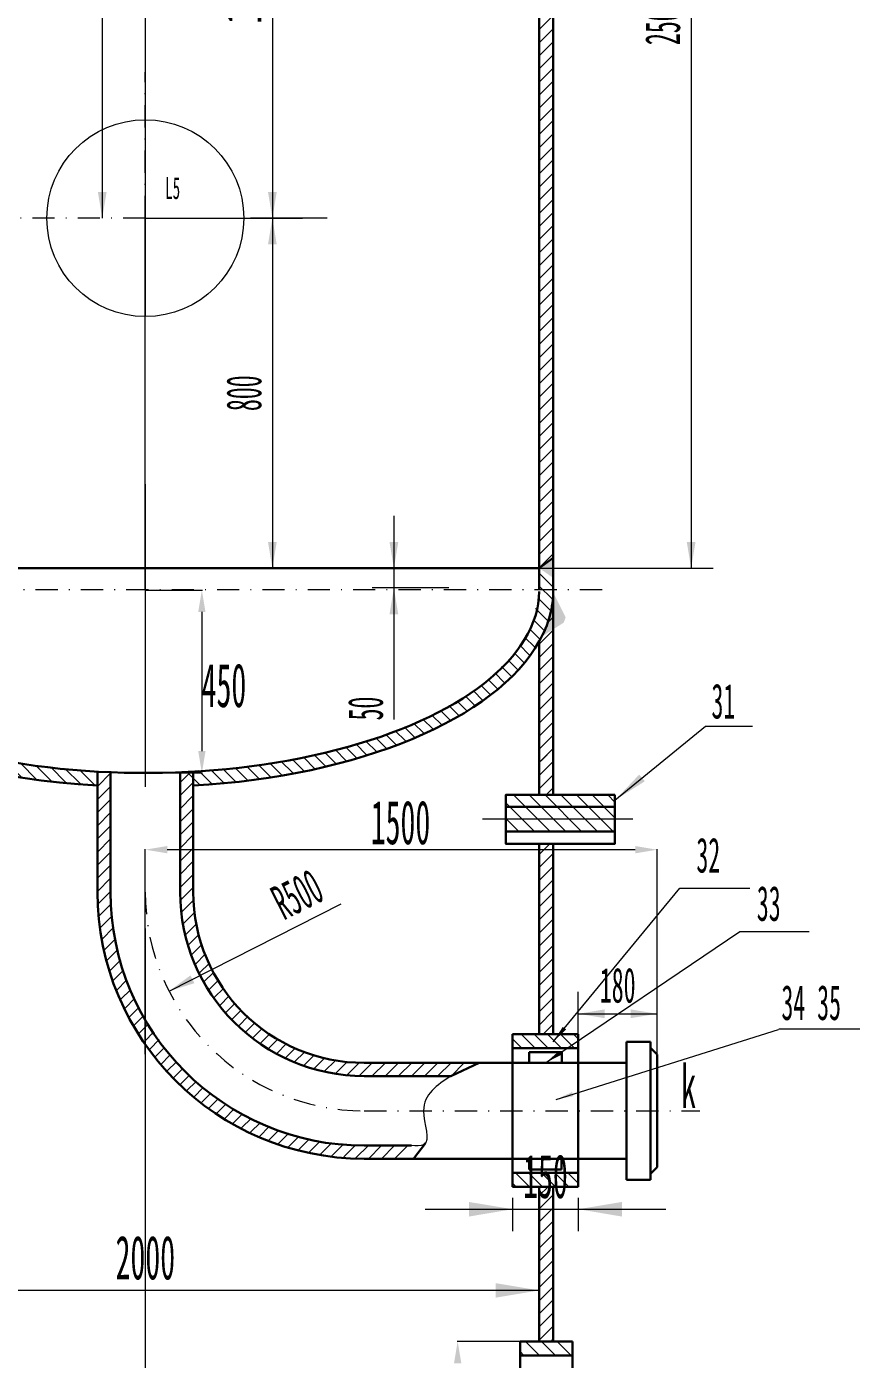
# Model space of a CAD drawing. Header units: millimetres. Extents: x -8058 to 12635, y -1342 to 1598.
# Drawn here: x 2230.5 to 2324.7, y 885.9 to 1038.1 of the extents above; entities that cross this region are included whole.
import ezdxf

# ---------------------------------------------------------------- set-up
doc = ezdxf.new("R2010")
doc.units = ezdxf.units.MM
doc.header["$LTSCALE"] = 2
doc.linetypes.add('CENTERX2', pattern=[101.599999, 63.5, -12.7, 12.7, -12.7])
doc.linetypes.add('DASHDOTX2', pattern=[50.799999, 25.4, -12.7, 0, -12.7])
for name, color, linetype, lineweight in [('A1', 7, 'Continuous', 30), ('定位线', 7, 'CENTERX2', 18), ('标注', 1, 'Continuous', 18)]:
    doc.layers.add(name, color=color, linetype=linetype, lineweight=lineweight)
doc.styles.get("Standard").update_dxf_attribs({"font": '', "width": 0.5})
doc.styles.get('Standard').set_extended_font_data('宋体')
doc.dimstyles.new('123', dxfattribs={"dimscale": 2, "dimtxt": 2.5, "dimasz": 2.5, "dimexe": 1.25, "dimexo": 0.625, "dimtad": 1, "dimdec": 0, "dimlfac": 20, "dimdsep": 46, "dimtxsty": 'Standard', "dimcen": 2.5, "dimdle": 5, "dimadec": 0, "dimazin": 0, "dimtfac": 1, "dimtdec": 0, "dimtmove": 0, "dimatfit": 3, "dimfxl": 1, "dimtolj": 1, "dimarcsym": 0})
pattern_1 = [(135, (0, 0), (-0.8980256, -0.8980256), [])]
pattern_2 = [(45, (0, 0), (-0.75, 0.75), [])]
pattern_3 = [(135, (0, 0), (-0.75, -0.75), [])]

# ---------------------------------------------------------------- blocks, each defined once
blk = doc.blocks.new('*X3')
at = {"layer": 'A1', "color": 7, "linetype": 'Continuous', "lineweight": 0}
for p, q in [((440.62, 886.35), (441.17, 886.89)), ((440.62, 884.85), (442.22, 886.45)), ((440.62, 883.35), (442.22, 884.95)), ((440.62, 881.85), (442.22, 883.45)), ((440.62, 880.35), (442.22, 881.95)), ((440.62, 878.85), (442.22, 880.45)), ((440.62, 877.35), (442.22, 878.95)), ((440.62, 875.85), (442.22, 877.45)), ((440.62, 874.35), (442.22, 875.95)), ((440.62, 872.85), (442.22, 874.45)), ((440.62, 871.35), (442.22, 872.95)), ((440.62, 869.85), (442.22, 871.45)), ((440.62, 868.35), (442.22, 869.95)), ((440.62, 866.85), (442.22, 868.45)), ((440.62, 865.35), (442.22, 866.95)), ((440.62, 863.85), (442.22, 865.45)), ((440.62, 862.35), (442.22, 863.95)), ((440.62, 860.85), (442.22, 862.45)), ((440.62, 859.35), (442.22, 860.95)), ((440.62, 857.85), (442.22, 859.45)), ((440.62, 856.35), (442.22, 857.95)), ((440.62, 854.85), (442.22, 856.45)), ((440.62, 853.35), (442.22, 854.95)), ((440.62, 851.85), (442.22, 853.45)), ((440.62, 850.35), (442.22, 851.95)), ((440.62, 848.85), (442.22, 850.45)), ((440.62, 847.35), (442.22, 848.95)), ((440.62, 845.85), (442.22, 847.45)), ((440.62, 844.35), (442.22, 845.95)), ((440.62, 842.85), (442.22, 844.45)), ((440.62, 841.35), (442.22, 842.95)), ((440.62, 839.85), (442.22, 841.45)), ((440.62, 838.35), (442.22, 839.95)), ((440.62, 836.85), (442.22, 838.45)), ((440.62, 835.35), (442.22, 836.95)), ((440.62, 833.85), (442.22, 835.45)), ((440.62, 832.35), (442.22, 833.95)), ((440.62, 830.85), (442.22, 832.45)), ((440.62, 829.35), (442.22, 830.95)), ((440.62, 827.85), (442.22, 829.45)), ((440.62, 826.35), (442.22, 827.95)), ((440.62, 824.85), (442.22, 826.45)), ((440.62, 823.35), (442.22, 824.95)), ((440.62, 821.85), (442.22, 823.45)), ((440.62, 820.35), (442.22, 821.95)), ((440.62, 818.85), (442.22, 820.45)), ((440.62, 817.35), (442.22, 818.95)), ((440.62, 815.85), (442.22, 817.45)), ((440.62, 814.35), (442.22, 815.95)), ((440.62, 812.85), (442.22, 814.45)), ((440.62, 811.35), (442.22, 812.95)), ((440.62, 809.85), (442.22, 811.45)), ((440.62, 808.35), (442.22, 809.95)), ((440.62, 806.85), (442.22, 808.45)), ((440.62, 805.35), (442.22, 806.95)), ((440.62, 803.85), (442.22, 805.45)), ((440.62, 802.35), (442.22, 803.95))]:
    blk.add_line(p, q, dxfattribs=at)
blk = doc.blocks.new('*X4')
at = {"layer": 'A1', "color": 7, "linetype": 'Continuous', "lineweight": 0}
for p, q in [((350.62, 800.25), (349.41, 801.46)), ((350.62, 801.75), (350.3, 802.08)), ((442.22, 800.15), (440.62, 801.75)), ((350.91, 798.47), (349.02, 800.35)), ((442.08, 798.79), (440.62, 800.25)), ((351.12, 796.75), (349.24, 798.63)), ((441.9, 797.47), (440.46, 798.91)), ((352.77, 793.6), (349.59, 796.79)), ((441.15, 795.23), (439.93, 796.45)), ((441.59, 796.29), (440.19, 797.68)), ((440.71, 794.17), (439.52, 795.36)), ((358.57, 786.31), (350.68, 794.2)), ((439.46, 792.41), (438.35, 793.53)), ((440.11, 793.27), (438.93, 794.44)), ((438.82, 791.56), (437.77, 792.61)), ((436.62, 789.26), (435.53, 790.34)), ((437.43, 789.94), (436.32, 791.06)), ((438.18, 790.7), (437.11, 791.77)), ((435, 787.88), (433.96, 788.92)), ((435.81, 788.57), (434.75, 789.63)), ((362.13, 784.25), (357.74, 788.64)), ((433.27, 786.61), (432.15, 787.72)), ((434.18, 787.19), (433.09, 788.28)), ((364.87, 783.01), (361.86, 786.01)), ((430.43, 784.94), (429.34, 786.04)), ((431.38, 785.5), (430.28, 786.6)), ((432.32, 786.05), (431.22, 787.16)), ((367.48, 781.9), (364.58, 784.79)), ((427.43, 783.44), (426.27, 784.61)), ((428.49, 783.89), (427.33, 785.05)), ((429.49, 784.39), (428.39, 785.48)), ((369.65, 781.22), (367.3, 783.58)), ((371.83, 780.55), (369.5, 782.87)), ((423.2, 781.68), (422, 782.88)), ((424.26, 782.12), (423.08, 783.3)), ((425.32, 782.56), (424.14, 783.73)), ((426.37, 783), (425.2, 784.17)), ((374, 779.87), (371.66, 782.21)), ((375.88, 779.49), (373.82, 781.56)), ((417.41, 779.96), (416.13, 781.25)), ((418.57, 780.3), (417.3, 781.58)), ((419.73, 780.64), (418.47, 781.9)), ((420.9, 780.98), (419.65, 782.23)), ((422.06, 781.32), (420.82, 782.55)), ((377.76, 779.12), (375.78, 781.1)), ((379.63, 778.75), (377.64, 780.74)), ((381.5, 778.38), (379.5, 780.38)), ((383.21, 778.17), (381.36, 780.02)), ((384.88, 777.99), (383.12, 779.76)), ((409.94, 778.43), (408.54, 779.84)), ((411.2, 778.67), (409.82, 780.05)), ((412.47, 778.91), (411.1, 780.27)), ((413.73, 779.15), (412.38, 780.49)), ((414.99, 779.39), (413.67, 780.71)), ((416.25, 779.63), (414.95, 780.93)), ((386.55, 777.82), (384.78, 779.6)), ((388.22, 777.65), (386.44, 779.43)), ((389.89, 777.48), (388.11, 779.27)), ((401.84, 777.53), (400.31, 779.07)), ((403.21, 777.67), (401.7, 779.17)), ((404.57, 777.8), (403.09, 779.28)), ((405.94, 777.94), (404.49, 779.39)), ((407.3, 778.07), (405.88, 779.5)), ((408.67, 778.21), (407.26, 779.62))]:
    blk.add_line(p, q, dxfattribs=at)
blk = doc.blocks.new('*X5')
at = {"layer": 'A1', "color": 7, "linetype": 'Continuous', "lineweight": 0}
for p, q in [((390.15, 778.87), (390.18, 778.9)), ((390.15, 777.37), (391.65, 778.87)), ((390.15, 775.87), (391.65, 777.37)), ((390.15, 774.37), (391.65, 775.87)), ((390.15, 772.87), (391.65, 774.37)), ((390.15, 771.37), (391.65, 772.87)), ((390.15, 769.87), (391.65, 771.37)), ((390.15, 768.37), (391.65, 769.87)), ((390.15, 766.87), (391.65, 768.37)), ((390.15, 765.37), (391.65, 766.87)), ((390.26, 763.99), (391.65, 765.37)), ((390.38, 762.61), (391.76, 763.99)), ((390.5, 761.23), (391.88, 762.61)), ((390.65, 759.87), (392, 761.23)), ((390.96, 758.69), (392.18, 759.91)), ((391.28, 757.51), (392.5, 758.73)), ((391.6, 756.32), (392.82, 757.54)), ((391.91, 755.14), (393.13, 756.36)), ((392.36, 754.08), (393.48, 755.21)), ((392.83, 753.06), (393.96, 754.18)), ((393.31, 752.04), (394.43, 753.16)), ((393.79, 751.01), (394.91, 752.14)), ((394.27, 750), (395.39, 751.11)), ((394.89, 749.12), (395.96, 750.19)), ((395.51, 748.23), (396.58, 749.31)), ((396.13, 747.35), (397.2, 748.43)), ((396.75, 746.47), (397.82, 747.54)), ((397.38, 745.61), (398.44, 746.66)), ((398.13, 744.86), (399.19, 745.91)), ((398.88, 744.11), (399.94, 745.16)), ((399.63, 743.36), (400.69, 744.41)), ((400.38, 742.61), (401.44, 743.66)), ((401.15, 741.87), (402.22, 742.95)), ((402.03, 741.26), (403.1, 742.33)), ((402.91, 740.64), (403.99, 741.71)), ((403.8, 740.02), (404.87, 741.09)), ((404.68, 739.4), (405.75, 740.48)), ((405.59, 738.81), (406.71, 739.94)), ((406.61, 738.34), (407.74, 739.46)), ((407.63, 737.86), (408.76, 738.98)), ((408.66, 737.38), (409.78, 738.51)), ((409.68, 736.91), (410.82, 738.04)), ((410.78, 736.51), (412, 737.73)), ((411.96, 736.19), (413.18, 737.41)), ((413.15, 735.87), (414.37, 737.09)), ((414.33, 735.56), (415.55, 736.78)), ((415.54, 735.27), (416.92, 736.65)), ((416.92, 735.15), (418.3, 736.53)), ((418.3, 735.03), (419.68, 736.41)), ((419.68, 734.91), (421.1, 736.33)), ((421.1, 734.83), (422.6, 736.33)), ((422.6, 734.83), (424.1, 736.33)), ((424.1, 734.83), (425.6, 736.33))]:
    blk.add_line(p, q, dxfattribs=at)
blk = doc.blocks.new('*X6')
at = {"layer": 'A1', "color": 7, "linetype": 'Continuous', "lineweight": 0}
for p, q in [((399.6, 777.82), (400.68, 778.9)), ((399.6, 776.32), (401.1, 777.82)), ((399.6, 774.82), (401.1, 776.32)), ((399.6, 773.32), (401.1, 774.82)), ((399.6, 771.82), (401.1, 773.32)), ((399.6, 770.32), (401.1, 771.82)), ((399.6, 768.82), (401.1, 770.32)), ((399.6, 767.32), (401.1, 768.82)), ((399.6, 765.82), (401.1, 767.32)), ((399.68, 764.4), (401.1, 765.82)), ((399.8, 763.02), (401.18, 764.4)), ((399.92, 761.64), (401.3, 763.02)), ((400.23, 760.46), (401.45, 761.68)), ((400.55, 759.28), (401.77, 760.5)), ((400.87, 758.1), (402.09, 759.31)), ((401.35, 757.07), (402.47, 758.2)), ((401.82, 756.05), (402.95, 757.17)), ((402.3, 755.03), (403.43, 756.15)), ((402.89, 754.11), (403.96, 755.19)), ((403.5, 753.23), (404.58, 754.3)), ((404.12, 752.35), (405.2, 753.42)), ((404.79, 751.51), (405.84, 752.57)), ((405.54, 750.76), (406.59, 751.82)), ((406.29, 750.01), (407.34, 751.07)), ((407.04, 749.26), (408.1, 750.32)), ((407.91, 748.63), (408.98, 749.71)), ((408.79, 748.02), (409.86, 749.09)), ((409.67, 747.4), (410.75, 748.47)), ((410.63, 746.85), (411.75, 747.98)), ((411.65, 746.37), (412.77, 747.5)), ((412.67, 745.9), (413.8, 747.02)), ((413.74, 745.46), (414.96, 746.68)), ((414.92, 745.14), (416.14, 746.36)), ((416.1, 744.83), (417.34, 746.06)), ((417.34, 744.56), (418.72, 745.94)), ((418.72, 744.44), (420.1, 745.82)), ((420.1, 744.32), (421.55, 745.78)), ((421.55, 744.28), (423.05, 745.78)), ((423.05, 744.28), (424.55, 745.78)), ((424.55, 744.28), (426.05, 745.78)), ((426.05, 744.28), (427.55, 745.78)), ((427.55, 744.28), (429.05, 745.78)), ((429.05, 744.28), (430.55, 745.78)), ((430.59, 744.31), (432.05, 745.78)), ((433.37, 745.6), (433.55, 745.78))]:
    blk.add_line(p, q, dxfattribs=at)
blk = doc.blocks.new('*X12')
at = {"layer": '标注', "linetype": 'Continuous'}
for points in [[(2306.41, 1101.26), (2306.91, 1098.26), (2305.91, 1098.26)], [(2306.41, 976.26), (2306.91, 979.26), (2305.91, 979.26)]]:
    blk.add_hatch(color=0, dxfattribs=at).paths.add_polyline_path(points, flags=0)
at = {"layer": '标注', "color": 0, "linetype": 'Continuous'}
for p, q in [((2274.82, 1101.26), (2308.91, 1101.26)), ((2306.41, 1101.26), (2306.41, 976.26)), ((2274.82, 976.26), (2308.91, 976.26))]:
    blk.add_line(p, q, dxfattribs=at)
at = {"layer": '标注', "color": 0, "insert": (2303.18, 1038.76), "char_height": 4, "width": 10.8603, "attachment_point": 5, "rotation": 90}
blk.add_mtext('2500', dxfattribs=at)
blk = doc.blocks.new('*X13')
at = {"layer": '标注', "linetype": 'Continuous'}
for points in [[(2239.15, 1076.26), (2239.65, 1073.26), (2238.65, 1073.26)], [(2239.15, 1016.26), (2239.65, 1019.26), (2238.65, 1019.26)]]:
    blk.add_hatch(color=0, dxfattribs=at).paths.add_polyline_path(points, flags=0)
at = {"layer": '标注', "color": 0, "linetype": 'Continuous'}
blk.add_line((2239.15, 1076.26), (2239.15, 1016.26), dxfattribs=at)
at = {"layer": '标注', "color": 0, "insert": (2235.91, 1046.26), "char_height": 4, "width": 10.5028, "attachment_point": 5, "rotation": 90}
blk.add_mtext('1200', dxfattribs=at)
blk = doc.blocks.new('*X17')
at = {"layer": '标注', "linetype": 'Continuous'}
for points in [[(2293.52, 925.35), (2296.52, 925.85), (2296.52, 924.85)], [(2302.52, 925.35), (2299.52, 925.85), (2299.52, 924.85)]]:
    blk.add_hatch(color=0, dxfattribs=at).paths.add_polyline_path(points, flags=0)
at = {"layer": '标注', "color": 0, "linetype": 'Continuous'}
for p, q in [((2293.52, 920.99), (2293.52, 927.85)), ((2302.52, 920.99), (2302.52, 927.85)), ((2293.52, 925.35), (2302.52, 925.35))]:
    blk.add_line(p, q, dxfattribs=at)
at = {"layer": '标注', "color": 0, "insert": (2298.02, 928.59), "char_height": 4, "width": 8, "attachment_point": 5}
blk.add_mtext('180', dxfattribs=at)
blk = doc.blocks.new('*X18')
at = {"layer": '标注', "linetype": 'Continuous'}
blk.add_hatch(color=0, dxfattribs=at).paths.add_polyline_path([(2246.78, 927.94), (2249.23, 929.74), (2249.68, 928.85)], flags=0)
at = {"layer": '标注', "color": 0, "linetype": 'Continuous'}
blk.add_line((2246.78, 927.94), (2266.44, 937.93), dxfattribs=at)
at = {"layer": '标注', "color": 0, "linetype": 'Continuous', "insert": (2261.42, 938.99), "char_height": 4, "width": 10.9721, "attachment_point": 5, "rotation": 26.9486}
blk.add_mtext('R500', dxfattribs=at)
blk = doc.blocks.new('*X22')
at = {"layer": '标注', "linetype": 'Continuous'}
for points in [[(2272.46, 976.26), (2272.96, 979.26), (2271.96, 979.26)], [(2272.46, 974.01), (2272.96, 971.01), (2271.96, 971.01)]]:
    blk.add_hatch(color=0, dxfattribs=at).paths.add_polyline_path(points, flags=0)
at = {"layer": '标注', "color": 0, "linetype": 'Continuous'}
for p, q in [((2272.46, 982.26), (2272.46, 958.96)), ((2278.74, 976.26), (2269.96, 976.26)), ((2278.74, 974.01), (2269.96, 974.01))]:
    blk.add_line(p, q, dxfattribs=at)
at = {"layer": '标注', "color": 0, "insert": (2269.24, 960.23), "char_height": 4, "width": 8, "attachment_point": 5, "rotation": 90}
blk.add_mtext('50', dxfattribs=at)
blk = doc.blocks.new('*X30')
at = {"layer": '标注', "linetype": 'Continuous'}
for points in [[(2286.02, 903.02), (2281.02, 903.85), (2281.02, 902.18)], [(2293.52, 903.02), (2298.52, 903.85), (2298.52, 902.18)]]:
    blk.add_hatch(color=0, dxfattribs=at).paths.add_polyline_path(points, flags=0)
at = {"layer": '标注', "color": 0, "linetype": 'Continuous'}
for p, q in [((2286.02, 904.32), (2286.02, 900.52)), ((2293.52, 904.32), (2293.52, 900.52)), ((2276.02, 903.02), (2303.52, 903.02))]:
    blk.add_line(p, q, dxfattribs=at)
at = {"layer": '标注', "color": 0, "insert": (2289.77, 906.75), "char_height": 5, "width": 10, "attachment_point": 5}
blk.add_mtext('150', dxfattribs=at)
blk = doc.blocks.new('*X31')
at = {"layer": '标注', "linetype": 'Continuous'}
for points in [[(2258.58, 1016.26), (2259.08, 1013.26), (2258.08, 1013.26)], [(2258.58, 976.26), (2259.08, 979.26), (2258.08, 979.26)]]:
    blk.add_hatch(color=0, dxfattribs=at).paths.add_polyline_path(points, flags=0)
at = {"layer": '标注', "color": 0, "linetype": 'Continuous'}
for p, q in [((2245.32, 1016.26), (2261.08, 1016.26)), ((2258.58, 1016.26), (2258.58, 976.26)), ((2245.32, 976.26), (2261.08, 976.26))]:
    blk.add_line(p, q, dxfattribs=at)
at = {"layer": '标注', "color": 0, "insert": (2255.35, 996.26), "char_height": 4, "width": 8.0447, "attachment_point": 5, "rotation": 90}
blk.add_mtext('800', dxfattribs=at)
blk = doc.blocks.new('*X33')
at = {"layer": '标注', "linetype": 'Continuous'}
for points in [[(2258.58, 1066.26), (2259.08, 1063.26), (2258.08, 1063.26)], [(2258.58, 1016.26), (2259.08, 1019.26), (2258.08, 1019.26)]]:
    blk.add_hatch(color=0, dxfattribs=at).paths.add_polyline_path(points, flags=0)
at = {"layer": '标注', "color": 0, "linetype": 'Continuous'}
for p, q in [((2264.96, 1066.26), (2256.08, 1066.26)), ((2258.58, 1066.26), (2258.58, 1016.26)), ((2264.83, 1016.26), (2256.08, 1016.26))]:
    blk.add_line(p, q, dxfattribs=at)
at = {"layer": '标注', "color": 0, "insert": (2255.34, 1041.26), "char_height": 4, "width": 10.5028, "attachment_point": 5, "rotation": 90}
blk.add_mtext('1000', dxfattribs=at)
blk = doc.blocks.new('*X41')
at = {"layer": '标注', "linetype": 'Continuous'}
for points in [[(2199.07, 893.74), (2204.07, 892.91), (2204.07, 894.57)], [(2289.07, 893.74), (2284.07, 892.91), (2284.07, 894.57)]]:
    blk.add_hatch(color=0, dxfattribs=at).paths.add_polyline_path(points, flags=0)
at = {"layer": '标注', "color": 0, "linetype": 'Continuous'}
for p, q in [((2199.07, 893.24), (2199.07, 896.24)), ((2289.07, 892.97), (2289.07, 896.24)), ((2289.07, 893.74), (2199.07, 893.74))]:
    blk.add_line(p, q, dxfattribs=at)
at = {"layer": '标注', "color": 0, "insert": (2244.07, 897.46), "char_height": 5, "width": 13.5754, "attachment_point": 5}
blk.add_mtext('2000', dxfattribs=at)
blk = doc.blocks.new('*X63')
at = {"layer": '标注', "linetype": 'Continuous'}
blk.add_hatch(color=0, dxfattribs=at).paths.add_polyline_path([(-14.45, -17.54), (-13.37, -15.84), (-12.98, -16.15)], flags=0)
at = {"layer": '标注', "color": 0, "linetype": 'Continuous'}
blk.add_line((-14.45, -17.54), (0, 0), dxfattribs=at)
at = {"layer": '标注', "color": 0}
blk.add_line((0, 0), (0, 0), dxfattribs=at)
blk = doc.blocks.new('*X64')
at = {"layer": '标注', "linetype": 'Continuous'}
blk.add_hatch(color=0, dxfattribs=at).paths.add_polyline_path([(-25.4, -7.98), (-23.57, -7.14), (-23.42, -7.62)], flags=0)
at = {"layer": '标注', "color": 0, "linetype": 'Continuous'}
blk.add_line((-25.4, -7.98), (0, 0), dxfattribs=at)
at = {"layer": '标注', "color": 0}
blk.add_line((0, 0), (0, 0), dxfattribs=at)
blk = doc.blocks.new('*X65')
at = {"layer": '标注', "linetype": 'Continuous'}
blk.add_hatch(color=0, dxfattribs=at).paths.add_polyline_path([(-30.13, -15), (-28.61, -13.67), (-28.33, -14.08)], flags=0)
at = {"layer": '标注', "color": 0, "linetype": 'Continuous'}
for p, q in [((-30.13, -15), (-7.92, 0)), ((-7.92, 0), (0, 0))]:
    blk.add_line(p, q, dxfattribs=at)
at = {"layer": '标注', "color": 0}
blk.add_line((0, 0), (0, 0), dxfattribs=at)
blk = doc.blocks.new('*X74')
at = {"layer": 'A1', "linetype": 'DASHDOTX2', "lineweight": 0}
blk.add_hatch(color=0, dxfattribs=at).paths.add_polyline_path([(-15.69, -8.47), (-12.92, -5.54), (-12.28, -6.31)], flags=0)
at = {"layer": 'A1', "color": 0, "linetype": 'Continuous', "lineweight": 0}
for p, q in [((-15.69, -8.47), (-5.37, 0)), ((-5.37, 0), (0, 0))]:
    blk.add_line(p, q, dxfattribs=at)
at = {"layer": 'A1', "color": 0, "linetype": 'DASHDOTX2', "lineweight": 0}
blk.add_line((0, 0), (0, 0), dxfattribs=at)

msp = doc.modelspace()

# ---------------------------------------------------------------- hatches: boundary and pattern name
at = {"layer": 'A1'}
msp.add_hatch(color=0, dxfattribs=at).paths.add_polyline_path([(2290.669, 976.265), (2290.669, 977.432), (2289.069, 976.265), (2290.669, 975.156)], flags=0)
at = {"layer": 'A1', "lineweight": 0}
h = msp.add_hatch(dxfattribs=at)
h.set_pattern_fill('JIS_WOOD', color=0, style=0, pattern_type=0)
h.set_pattern_definition(pattern_2)
edge = h.paths.add_edge_path(flags=0)
edge.add_spline(control_points=[(2289.069, 967.92), (2290.669, 970.791), (2290.669, 973.765)], knot_values=[0, 0, 0, 6.1275383, 6.1275383, 6.1275383], weights=[1, 1, 1], degree=2, periodic=0)
edge.add_line((2289.069, 967.92), (2289.069, 954.271))
edge.add_line((2289.069, 954.271), (2290.669, 954.271))
edge.add_line((2290.669, 954.271), (2290.669, 973.765))
at = {"layer": 'A1'}
h = msp.add_hatch(color=0, dxfattribs=at)
edge = h.paths.add_edge_path(flags=0)
edge.add_spline(control_points=[(2289.354, 968.458), (2290.597, 970.93), (2290.665, 973.473)], knot_values=[0, 0, 0, 5.2259687, 5.2259687, 5.2259687], weights=[1, 1, 1], degree=2, periodic=0)
edge.add_line((2290.665, 973.473), (2290.669, 973.465))
edge.add_line((2290.669, 973.465), (2290.669, 973.202))
edge.add_line((2290.669, 973.202), (2290.669, 969.293))
edge.add_line((2290.669, 969.293), (2289.354, 968.458))
h = msp.add_hatch(color=0, dxfattribs=at)
edge = h.paths.add_edge_path(flags=0)
edge.add_line((2290.669, 973.465), (2292.076, 970.662))
edge.add_arc((2288.087, 971.784), 4.144, 335.10372, 344.28061, ccw=False)
edge.add_line((2291.846, 970.04), (2291.771, 969.992))
edge.add_line((2291.771, 969.992), (2290.669, 969.293))
edge.add_line((2290.669, 969.293), (2290.669, 973.465))
at = {"layer": 'A1', "lineweight": 0}
h = msp.add_hatch(dxfattribs=at)
h.set_pattern_fill('JIS_WOOD', color=0, style=0, pattern_type=0)
h.set_pattern_definition(pattern_2)
h.paths.add_polyline_path([(2289.069, 950.354), (2290.669, 950.354), (2290.669, 964.765), (2290.669, 964.672), (2290.667, 964.58), (2290.666, 964.487), (2290.663, 964.395), (2290.659, 964.303), (2290.655, 964.21), (2290.65, 964.118), (2290.644, 964.026), (2290.637, 963.933), (2290.63, 963.841), (2290.622, 963.749), (2290.612, 963.656), (2290.603, 963.564), (2290.592, 963.472), (2290.581, 963.38), (2290.569, 963.287), (2290.556, 963.195), (2290.542, 963.103), (2290.527, 963.011), (2290.512, 962.919), (2290.496, 962.827), (2290.479, 962.735), (2290.461, 962.643), (2290.443, 962.551), (2290.424, 962.459), (2290.404, 962.367), (2290.383, 962.275), (2290.361, 962.183), (2290.339, 962.091), (2290.316, 962), (2290.292, 961.908), (2290.267, 961.816), (2290.242, 961.725), (2290.216, 961.633), (2290.189, 961.542), (2290.161, 961.451), (2290.132, 961.359), (2290.103, 961.268), (2290.073, 961.177), (2290.042, 961.085), (2290.01, 960.994), (2289.978, 960.903), (2289.944, 960.812), (2289.91, 960.721), (2289.876, 960.63), (2289.84, 960.54), (2289.804, 960.449), (2289.767, 960.358), (2289.729, 960.268), (2289.69, 960.177), (2289.651, 960.087), (2289.611, 959.997), (2289.57, 959.906), (2289.528, 959.816), (2289.486, 959.726), (2289.442, 959.636), (2289.398, 959.546), (2289.354, 959.456), (2289.308, 959.367), (2289.262, 959.277), (2289.215, 959.187), (2289.167, 959.098), (2289.118, 959.009), (2289.069, 958.919)], flags=0)
h = msp.add_hatch(dxfattribs=at)
h.set_pattern_fill('ANSI31', color=0, style=0, pattern_type=0)
h.set_pattern_definition(pattern_1)
h.paths.add_polyline_path([(2297.712, 950.354), (2285.235, 950.354), (2285.235, 948.988), (2285.273, 948.988), (2297.712, 948.988)], flags=0)
h = msp.add_hatch(dxfattribs=at)
h.set_pattern_fill('ANSI31', color=0, style=0, pattern_type=0)
h.set_pattern_definition(pattern_1)
h.paths.add_polyline_path([(2297.712, 950.354), (2285.235, 950.354), (2285.235, 946.177), (2297.712, 946.177)], flags=0)
h = msp.add_hatch(dxfattribs=at)
h.set_pattern_fill('JIS_WOOD', color=0, style=0, pattern_type=0)
h.set_pattern_definition(pattern_2)
h.paths.add_polyline_path([(2290.669, 944.789), (2289.069, 944.789), (2289.069, 923.015), (2290.669, 923.015)], flags=0)
h = msp.add_hatch(dxfattribs=at)
h.set_pattern_fill('JIS_WOOD', color=0, style=0, pattern_type=0)
h.set_pattern_definition(pattern_3)
h.paths.add_polyline_path([(2293.521, 923.015), (2286.021, 923.015), (2286.021, 921.415), (2293.521, 921.415)], flags=0)
h = msp.add_hatch(dxfattribs=at)
h.set_pattern_fill('JIS_WOOD', color=0, style=0, pattern_type=0)
h.set_pattern_definition(pattern_3)
h.paths.add_polyline_path([(2293.521, 907.168), (2291.646, 907.168), (2287.896, 907.168), (2286.021, 907.168), (2286.021, 905.568), (2293.521, 905.568)], flags=0)
h = msp.add_hatch(dxfattribs=at)
h.set_pattern_fill('JIS_WOOD', color=0, style=0, pattern_type=0)
h.set_pattern_definition(pattern_2)
h.paths.add_polyline_path([(2289.069, 905.568), (2290.669, 905.568), (2290.669, 887.915), (2289.069, 887.915)], flags=0)
h = msp.add_hatch(dxfattribs=at)
h.set_pattern_fill('ANSI31', color=0, style=0, pattern_type=0)
h.set_pattern_definition(pattern_1)
h.paths.add_polyline_path([(2292.869, 887.915), (2286.869, 887.915), (2286.869, 886.315), (2292.869, 886.315)], flags=0)
at = {"layer": '标注'}
for points in [[(2250.111, 971.265), (2250.944, 971.265), (2250.527, 973.765)], [(2246.569, 944.519), (2246.569, 943.685), (2244.069, 944.102)], [(2300.021, 944.519), (2300.021, 943.685), (2302.521, 944.102)], [(2279.329, 885.415), (2280.163, 885.415), (2279.746, 887.915)]]:
    msp.add_hatch(color=0, dxfattribs=at).paths.add_polyline_path(points, flags=0)
at = {"layer": '标注', "linetype": 'DASHDOTX2'}
msp.add_hatch(color=0, dxfattribs=at).paths.add_polyline_path([(2250.111, 955.365), (2250.944, 955.365), (2250.527, 952.865)], flags=0)

# ---------------------------------------------------------------- linework, layer by layer
at = {"layer": 'A1', "color": 0, "lineweight": 30}
for p, q in [((2289.069, 976.265), (2289.069, 1060.857)), ((2290.669, 1060.857), (2290.669, 962.713)), ((2199.069, 976.265), (2289.069, 976.265)), ((2289.069, 976.265), (2289.069, 973.765)), ((2290.669, 976.265), (2290.669, 950.354)), ((2289.069, 950.354), (2289.069, 967.92)), ((2238.594, 952.865), (2238.594, 945.865)), ((2240.094, 952.865), (2240.094, 945.865)), ((2248.044, 952.865), (2248.044, 945.865)), ((2249.544, 945.865), (2249.544, 952.865)), ((2297.75, 948.988), (2285.273, 948.988)), ((2238.594, 945.865), (2238.594, 939.265)), ((2240.094, 945.865), (2240.094, 939.265)), ((2248.044, 945.865), (2248.044, 939.265)), ((2249.544, 945.865), (2249.544, 939.265)), ((2297.712, 946.177), (2285.235, 946.177)), ((2299.021, 914.265), (2299.021, 906.39)), ((2269.069, 910.29), (2274.467, 910.29)), ((2290.669, 908.79), (2269.069, 908.79)), ((2287.904, 907.567), (2287.904, 908.79)), ((2293.521, 908.79), (2290.669, 908.79)), ((2291.61, 907.567), (2291.61, 908.79)), ((2294.121, 908.79), (2299.021, 908.79)), ((2302.521, 907.815), (2301.771, 907.065)), ((2287.896, 907.168), (2286.021, 907.168)), ((2287.896, 907.168), (2291.646, 907.168)), ((2287.904, 907.567), (2291.61, 907.567)), ((2291.646, 907.168), (2293.521, 907.168)), ((2299.021, 906.39), (2301.771, 906.39)), ((2301.771, 907.065), (2301.771, 906.39)), ((2286.021, 905.568), (2293.521, 905.568)), ((2289.069, 887.915), (2289.069, 905.568)), ((2290.669, 905.568), (2290.669, 887.915)), ((2286.869, 864.615), (2286.869, 887.915)), ((2286.869, 887.915), (2292.869, 887.915)), ((2292.869, 887.915), (2292.869, 864.594)), ((2292.869, 866.215), (2292.869, 887.915)), ((2292.869, 886.315), (2286.869, 886.315))]:
    msp.add_line(p, q, dxfattribs=at)
at = {"layer": 'A1', "color": 0}
for p, q in [((2289.069, 976.265), (2290.669, 977.432)), ((2289.069, 976.265), (2290.669, 977.432)), ((2290.669, 976.265), (2290.669, 950.354)), ((2290.669, 975.091), (2290.669, 973.765)), ((2290.669, 953.136), (2290.669, 956.69)), ((2238.594, 952.865), (2238.594, 951.421)), ((2249.544, 952.865), (2249.544, 951.421)), ((2289.069, 944.789), (2289.069, 923.015)), ((2289.069, 923.015), (2289.069, 944.789)), ((2290.669, 944.789), (2290.669, 923.015)), ((2290.669, 944.789), (2290.669, 923.015)), ((2288.865, 923.015), (2286.021, 923.015)), ((2286.021, 923.015), (2286.021, 905.568)), ((2293.521, 923.015), (2286.021, 923.015)), ((2286.021, 923.015), (2286.021, 921.415)), ((2293.521, 905.568), (2293.521, 923.015)), ((2287.896, 921.415), (2286.021, 921.415)), ((2286.021, 921.415), (2293.521, 921.415)), ((2287.896, 921.415), (2291.646, 921.415)), ((2299.021, 922.14), (2299.021, 914.265)), ((2299.021, 914.265), (2299.021, 922.14)), ((2299.021, 922.14), (2301.771, 922.14)), ((2301.771, 921.465), (2301.771, 922.14)), ((2301.771, 921.465), (2301.771, 922.14)), ((2302.521, 920.715), (2301.771, 921.465)), ((2301.771, 921.465), (2301.771, 907.065)), ((2287.904, 920.963), (2287.896, 919.74)), ((2287.904, 920.963), (2291.61, 920.963)), ((2291.646, 919.74), (2291.646, 920.963)), ((2302.521, 914.265), (2302.521, 920.715)), ((2302.521, 920.715), (2302.521, 914.265)), ((2302.521, 914.265), (2302.521, 920.715)), ((2302.521, 920.715), (2302.521, 907.815)), ((2269.069, 919.74), (2290.669, 919.74)), ((2278.953, 918.24), (2282.208, 919.74)), ((2289.771, 919.74), (2287.896, 919.74)), ((2290.669, 919.74), (2293.521, 919.74)), ((2293.521, 919.74), (2294.121, 919.74)), ((2299.021, 919.74), (2293.521, 919.74)), ((2294.121, 919.74), (2299.021, 919.74)), ((2269.069, 918.24), (2278.953, 918.24)), ((2299.021, 906.39), (2299.021, 914.265)), ((2276.079, 910.584), (2274.714, 908.79)), ((2294.121, 908.79), (2293.521, 908.79)), ((2286.021, 905.568), (2286.021, 907.168)), ((2289.069, 905.568), (2289.069, 887.915)), ((2289.069, 893.54), (2289.069, 905.568)), ((2289.069, 905.568), (2290.669, 905.568)), ((2290.669, 905.568), (2290.669, 887.915)), ((2290.669, 905.568), (2290.669, 887.915)), ((2290.669, 887.915), (2289.069, 887.915)), ((2292.869, 887.915), (2292.869, 886.315))]:
    msp.add_line(p, q, dxfattribs=at)
at = {"layer": 'A1', "color": 0, "lineweight": 0}
msp.add_line((2285.273, 948.988), (2285.235, 948.988), dxfattribs=at)
at = {"layer": 'A1', "color": 0, "linetype": 'DASHDOTX2', "lineweight": 0}
msp.add_line((2299.739, 947.571), (2282.595, 947.571), dxfattribs=at)
at = {"layer": 'A1', "color": 0, "lineweight": 30}
msp.add_lwpolyline([(2297.712, 950.354), (2285.235, 950.354), (2285.235, 944.789), (2297.712, 944.789)], close=True, dxfattribs=at)
at = {"layer": 'A1', "color": 0, "lineweight": 0}
msp.add_circle((2244.069, 1016.265), 11.25, dxfattribs=at)
at = {"layer": 'A1', "color": 0, "lineweight": 30}
for radius in [30.475, 28.975, 21.025, 19.525]:
    msp.add_arc((2269.069, 939.265), radius, 180, 270, dxfattribs=at)
at = {"layer": 'A1', "color": 0}
for major_axis, ratio, start_param, end_param in [((46.6, 0), 0.4828326, 3.1415927, 4.5946277), ((-45, 0), 0.4644444, 6.2477987, 9.4174185), ((-45, 0), 0.4644444, 6.2477987, 9.4174185), ((46.6, 0), 0.4828326, 4.8301502, 6.020381)]:
    msp.add_ellipse((2244.069, 973.765), major_axis=major_axis, ratio=ratio, start_param=start_param, end_param=end_param, dxfattribs=at)
at = {"layer": 'A1', "color": 0, "linetype": 'ByBlock'}
for major_axis, ratio, start_param, end_param in [((-45, 0), 0.4644444, 6.2477987, 9.4174185), ((46.6, 0), 0.4828326, 6.020381, 6.2831853)]:
    msp.add_ellipse((2244.069, 973.765), major_axis=major_axis, ratio=ratio, start_param=start_param, end_param=end_param, dxfattribs=at)
at = {"layer": 'A1', "color": 0, "lineweight": 0}
msp.add_open_spline([(2278.953, 918.24), (2277.41, 917.203), (2274.678, 915.366), (2277.038, 910.121), (2275.002, 910.255), (2274.467, 910.29)], degree=3, knots=[0, 0, 0, 0, 5.1563708, 9.1291063, 10.5429829, 10.5429829, 10.5429829, 10.5429829], dxfattribs=at)
at = {"layer": '定位线', "color": 0}
msp.add_line((2244.069, 1138.28), (2244.069, 816.93), dxfattribs=at)
at = {"layer": '定位线', "color": 0, "linetype": 'DASHDOTX2', "ltscale": 0.05}
for p, q in [((2244.069, 1016.265), (2244.069, 1032.927)), ((2244.069, 1016.265), (2226.406, 1016.265)), ((2244.069, 1016.265), (2262.021, 1016.265)), ((2195.279, 973.85), (2296.407, 973.85)), ((2269.069, 914.265), (2307.416, 914.265))]:
    msp.add_line(p, q, dxfattribs=at)
at = {"layer": '定位线', "color": 0, "linetype": 'ByBlock'}
for p, q in [((2244.069, 976.265), (2244.069, 1016.265)), ((2244.069, 973.765), (2244.069, 996.265)), ((2244.069, 973.765), (2244.069, 951.265))]:
    msp.add_line(p, q, dxfattribs=at)
at = {"layer": '定位线', "color": 0, "linetype": 'DASHDOTX2', "ltscale": 0.05}
msp.add_arc((2269.069, 939.265), 25, 180, 270, dxfattribs=at)
at = {"layer": '标注', "color": 0, "linetype": 'DASHDOTX2'}
for p, q in [((2244.069, 1016.265), (2244.069, 1005.015)), ((2244.1, 973.765), (2250.59, 973.765))]:
    msp.add_line(p, q, dxfattribs=at)
at = {"layer": '标注', "color": 0, "linetype": 'ByBlock'}
msp.add_line((2244.069, 976.265), (2244.069, 973.765), dxfattribs=at)
at = {"layer": '标注', "color": 0}
for p, q in [((2250.527, 971.265), (2250.527, 955.365)), ((2244.069, 952.865), (2250.59, 952.865)), ((2244.069, 920.746), (2244.069, 944.165)), ((2302.521, 920.746), (2302.521, 944.165)), ((2300.021, 944.102), (2246.569, 944.102)), ((2305.116, 939.7), (2313.116, 939.7)), ((2316.413, 923.613), (2331.011, 923.613)), ((2286.838, 887.915), (2279.683, 887.915))]:
    msp.add_line(p, q, dxfattribs=at)

# ---------------------------------------------------------------- block references
at = {"layer": 'A1', "color": 0, "lineweight": 0}
for name in ['*X3', '*X4', '*X5', '*X6']:
    msp.add_blockref(name, (1848.447, 173.964), dxfattribs=at)
at = {"layer": 'A1', "color": 0, "linetype": 'DASHDOTX2', "lineweight": 0}
msp.add_blockref('*X74', (2313.404, 958.229), dxfattribs=at)
at = {"layer": '标注', "color": 0}
for name, p in [('*X63', (2305.116, 939.7)), ('*X65', (2319.902, 934.736)), ('*X64', (2316.377, 923.546))]:
    msp.add_blockref(name, p, dxfattribs=at)

# ---------------------------------------------------------------- texts
at = {"layer": 'A1', "color": 0, "linetype": 'DASHDOTX2', "lineweight": 0, "insert": (2316.723, 928.64), "char_height": 4, "width": 46.32066, "attachment_point": 1}
msp.add_mtext('34 35', dxfattribs=at)
at = {"layer": '标注', "color": 0, "width": 0.5}
msp.add_text('450', height=5, dxfattribs=at).set_placement((2250.496, 960.398))
at = {"layer": '标注', "color": 0, "attachment_point": 1}
for s, insert, char_height, width in [('L5', (2246.347, 1020.952), 2.5, 6.02618), ('31', (2308.732, 963.083), 4, 14.16726), ('1500', (2269.813, 949.728), 5, 17.64982), ('32', (2307.012, 945.481), 4, 14.16726), ('33', (2313.914, 939.962), 4, 19.49206), ('k', (2305.272, 919.568), 5, 7.31199)]:
    msp.add_mtext(s, dxfattribs=dict(at, insert=insert, char_height=char_height, width=width))

# ---------------------------------------------------------------- dimensions: what is measured, and where the dimension line sits
at = {"layer": '标注', "color": 0}
for base, p1, p2, picture, middle in [((2306.409, 976.265), (2273.569, 1101.265), (2273.569, 976.265), '*X12', (2303.181, 1038.765)), ((2239.146, 1016.265), (2239.146, 1076.265), (2239.146, 1016.265), '*X13', (2235.907, 1046.265)), ((2258.579, 1016.265), (2266.212, 1066.265), (2266.082, 1016.265), '*X33', (2255.34, 1041.265)), ((2258.579, 976.265), (2244.069, 1016.265), (2244.069, 976.265), '*X31', (2255.351, 996.265))]:
    dim = msp.add_linear_dim(base=base, p1=p1, p2=p2, angle=270, dimstyle='123', override={"dimtxt": 2, "dimasz": 1.5, "dimsah": 1, "dimdle": 3, "dimtzin": 0}, dxfattribs=at)
    dim.commit()
    dim.dimension.update_dxf_attribs({"geometry": picture, "text_midpoint": middle})
dim = msp.add_linear_dim(base=(2272.465, 974.015), p1=(2279.993, 976.265), p2=(2279.993, 974.015), angle=270, text='50', dimstyle='123', override={"dimtxt": 2, "dimasz": 1.5, "dimsah": 1, "dimdle": 3, "dimtzin": 0}, dxfattribs=at)
dim.commit()
dim.dimension.update_dxf_attribs({"geometry": '*X22', "text_midpoint": (2269.237, 960.232), "dimtype": 160})
dim = msp.add_radius_dim(center=(2269.069, 939.265), mpoint=(2246.784, 927.935), dimstyle='123', override={"dimtxt": 2, "dimasz": 1.5, "dimpost": 'R<>', "dimsah": 1, "dimdle": 3, "dimtzin": 0}, dxfattribs=at)
dim.commit()
dim.dimension.update_dxf_attribs({"geometry": '*X18', "text_midpoint": (2262.879, 936.118), "dimtype": 164})
for base, p1, p2, override, picture, middle in [((2302.521, 925.349), (2293.521, 919.74), (2302.521, 919.74), {"dimtxt": 2, "dimasz": 1.5, "dimsah": 1, "dimdle": 3, "dimtzin": 0}, '*X17', (2298.021, 928.588)), ((2293.521, 903.017), (2286.021, 905.568), (2293.521, 905.568), {"dimsah": 1, "dimtzin": 0}, '*X30', (2289.771, 906.753))]:
    dim = msp.add_linear_dim(base=base, p1=p1, p2=p2, dimstyle='123', override=override, dxfattribs=at)
    dim.commit()
    dim.dimension.update_dxf_attribs({"geometry": picture, "text_midpoint": middle})
dim = msp.add_linear_dim(base=(2199.069, 893.739), p1=(2289.069, 891.718), p2=(2199.069, 891.993), text='2000', dimstyle='123', override={"dimsah": 1, "dimtzin": 0}, dxfattribs=at)
dim.commit()
dim.dimension.update_dxf_attribs({"geometry": '*X41', "text_midpoint": (2244.069, 897.461)})

doc.saveas('drawing.dxf')
